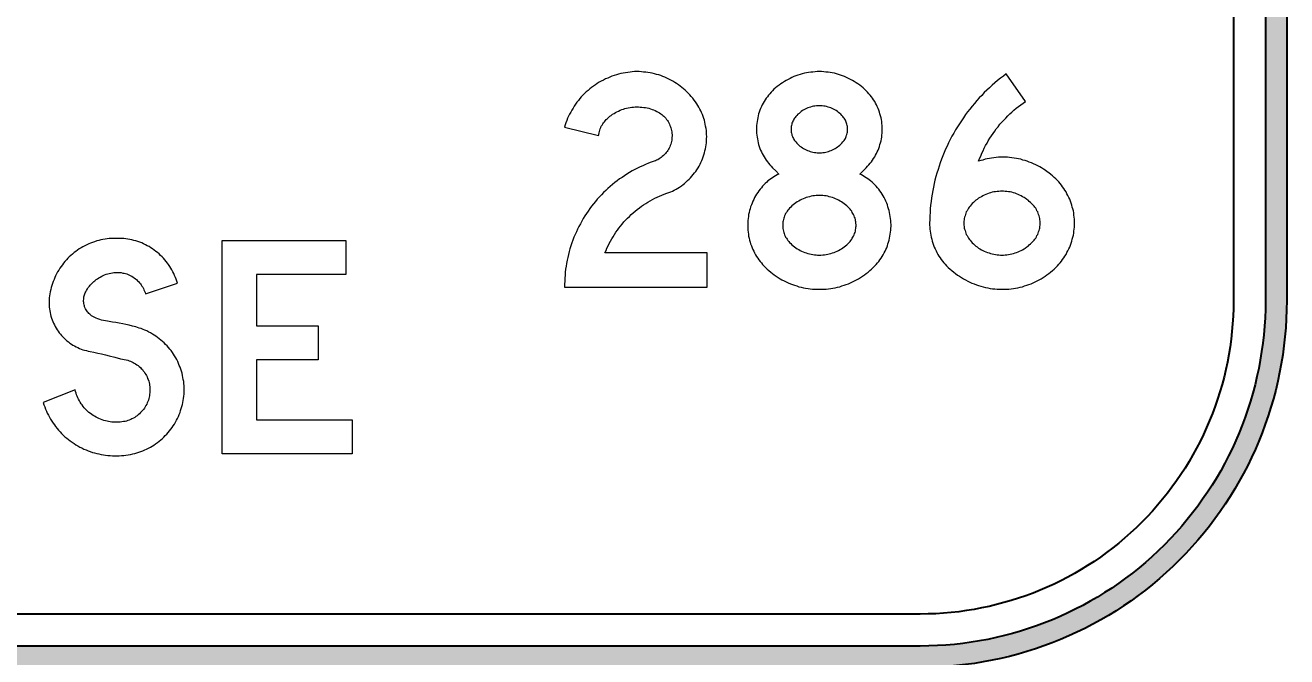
# Model space of a CAD drawing. Extents: x 0 to 420, y 0 to 297.
# Drawn here: x 218.56 to 265.89, y 165.63 to 189.3 of the extents above; entities that cross this region are included whole.
import ezdxf

# ---------------------------------------------------------------- set-up
doc = ezdxf.new("R2010")
doc.units = 0
doc.header["$LTSCALE"] = 0.3
doc.layers.get('0').update_dxf_attribs({"linetype": 'CONTINUOUS'})
doc.layers.get('DEFPOINTS').update_dxf_attribs({"linetype": 'CONTINUOUS'})
doc.layers.add('BLUE', color=162, linetype='CONTINUOUS')
doc.layers.add('T25', color=1, linetype='CONTINUOUS')
doc.styles.add('ISO', font='iso.shx')
doc.dimstyles.new('SIGNSDIM', dxfattribs={"dimtxt": 2.5, "dimasz": 0.2, "dimexe": 1.5, "dimexo": 2, "dimgap": 1, "dimtad": 1, "dimtoh": 1, "dimdec": 4, "dimlfac": 20, "dimrnd": 1, "dimdsep": 46, "dimtxsty": 'ISO', "dimblk": 'SGNDIM', "dimcen": 2.5, "dimse2": 1, "dimadec": 0, "dimazin": 0, "dimtfac": 1, "dimtdec": 4, "dimtix": 1, "dimtmove": 0, "dimatfit": 3, "dimldrblk": 'SGNDIM', "dimfxl": 1, "dimtolj": 1, "dimtzin": 0, "dimarcsym": 0})

# ---------------------------------------------------------------- blocks, each defined once
blk = doc.blocks.new('SGNDIM')
for p, q in [((0, 4.5), (0, -4.5)), ((0, 0), (-1, 0))]:
    blk.add_line(p, q)
blk = doc.blocks.new('*D15')
at = {"layer": 'DEFPOINTS', "color": 0, "transparency": 16777216}
for p in [(256.96, 179.477), (266.016, 165.227), (290.885, 165.227)]:
    blk.add_point(p, dxfattribs=at)
at = {"layer": 'T25', "color": 0, "lineweight": -2, "transparency": 16777216}
for p, q in [((290.885, 179.277), (290.885, 165.427)), ((268.016, 165.227), (292.385, 165.227))]:
    blk.add_line(p, q, dxfattribs=at)
at = {"layer": 'T25', "color": 0, "lineweight": -2, "transparency": 16777216, "xscale": 0.2, "yscale": 0.2, "zscale": 0.2}
for p, rotation in [((290.885, 179.477), 90), ((290.885, 165.227), 270)]:
    blk.add_blockref('SGNDIM', p, dxfattribs=dict(at, rotation=rotation))
at = {"layer": 'T25', "color": 0, "transparency": 16777216, "insert": (288.635, 172.352), "char_height": 2.5, "attachment_point": 5, "rotation": 90, "style": 'ISO'}
blk.add_mtext('\\A1;285', dxfattribs=at)
blk = doc.blocks.new('*D50')
at = {"layer": 'DEFPOINTS', "color": 0, "transparency": 16777216}
for p in [(215.023, 179.084), (241.935, 179.084), (241.935, 135.977)]:
    blk.add_point(p, dxfattribs=at)
at = {"layer": 'T25', "color": 0, "lineweight": -2, "transparency": 16777216}
blk.add_line((215.223, 135.977), (241.735, 135.977), dxfattribs=at)
at = {"layer": 'T25', "color": 0, "lineweight": -2, "transparency": 16777216, "xscale": 0.2, "yscale": 0.2, "zscale": 0.2, "rotation": 180}
blk.add_blockref('SGNDIM', (215.023, 135.977), dxfattribs=at)
at = {"layer": 'T25', "color": 0, "lineweight": -2, "transparency": 16777216, "xscale": 0.2, "yscale": 0.2, "zscale": 0.2}
blk.add_blockref('SGNDIM', (241.935, 135.977), dxfattribs=at)
at = {"layer": 'T25', "color": 0, "transparency": 16777216, "insert": (228.479, 138.227), "char_height": 2.5, "attachment_point": 5, "style": 'ISO'}
blk.add_mtext('\\A1;538', dxfattribs=at)
blk = doc.blocks.new('*D57')
at = {"layer": 'DEFPOINTS', "color": 0, "transparency": 16777216}
for p in [(219.297, 179.525), (241.472, 179.525), (241.472, 143.977)]:
    blk.add_point(p, dxfattribs=at)
at = {"layer": 'T25', "color": 0, "lineweight": -2, "transparency": 16777216}
blk.add_line((219.497, 143.977), (241.272, 143.977), dxfattribs=at)
at = {"layer": 'T25', "color": 0, "lineweight": -2, "transparency": 16777216, "xscale": 0.2, "yscale": 0.2, "zscale": 0.2, "rotation": 180}
blk.add_blockref('SGNDIM', (219.297, 143.977), dxfattribs=at)
at = {"layer": 'T25', "color": 0, "lineweight": -2, "transparency": 16777216, "xscale": 0.2, "yscale": 0.2, "zscale": 0.2}
blk.add_blockref('SGNDIM', (241.472, 143.977), dxfattribs=at)
at = {"layer": 'T25', "color": 0, "transparency": 16777216, "insert": (230.384, 146.227), "char_height": 2.5, "attachment_point": 5, "style": 'ISO'}
blk.add_mtext('\\A1;444', dxfattribs=at)

msp = doc.modelspace()

# ---------------------------------------------------------------- hatches: boundary and pattern name
at = {"layer": 'BLUE'}
h = msp.add_hatch(color=256, dxfattribs=at)
edge = h.paths.add_edge_path(flags=16)
edge.add_line((86.6851632, 178.9773906), (86.6851632, 236.4773906))
edge.add_arc((99.6351632, 236.4773906), 12.95, 90, 180, ccw=False)
edge.add_line((99.6351632, 249.4273906), (252.1351632, 249.4273906))
edge.add_arc((252.1351632, 236.4773906), 12.95, 0, 90, ccw=False)
edge.add_line((265.0851632, 236.4773906), (265.0851632, 178.9773906))
edge.add_arc((252.1351632, 178.9773906), 12.95, 270, 360, ccw=False)
edge.add_line((252.1351632, 166.0273906), (99.6351632, 166.0273906))
edge.add_arc((99.6351632, 178.9773906), 12.95, 180, 270, ccw=False)
edge = h.paths.add_edge_path()
edge.add_line((85.8851632, 178.9773906), (85.8851632, 236.4773906))
edge.add_arc((99.6351632, 236.4773906), 13.75, 90, 180, ccw=False)
edge.add_line((99.6351632, 250.2273906), (252.1351632, 250.2273906))
edge.add_arc((252.1351632, 236.4773906), 13.75, 0, 90, ccw=False)
edge.add_line((265.8851632, 236.4773906), (265.8851632, 178.9773906))
edge.add_arc((252.1351632, 178.9773906), 13.75, -90, 0, ccw=False)
edge.add_line((252.1351632, 165.2273906), (99.6351632, 165.2273906))
edge.add_arc((99.6351632, 178.9773906), 13.75, 180, 270, ccw=False)

# ---------------------------------------------------------------- linework, layer by layer
for points in [[(85.8851632, 178.9773906), (85.8851632, 236.4773906, -0.4142135624), (99.6351632, 250.2273906), (252.1351632, 250.2273906, -0.4142135624), (265.8851632, 236.4773906), (265.8851632, 178.9773906, -0.4142135624), (252.1351632, 165.2273906), (99.6351632, 165.2273906, -0.4142135624)], [(86.6851632, 178.9773906), (86.6851632, 236.4773906, -0.4142135624), (99.6351632, 249.4273906), (252.1351632, 249.4273906, -0.4142135624), (265.0851632, 236.4773906), (265.0851632, 178.9773906, -0.4142135624), (252.1351632, 166.0273906), (99.6351632, 166.0273906, -0.4142135624)], [(87.8851632, 178.9773906), (87.8851632, 236.4773906, -0.4142135624), (99.6351632, 248.2273906), (252.1351632, 248.2273906, -0.4142135624), (263.8851632, 236.4773906), (263.8851632, 178.9773906, -0.4142135624), (252.1351632, 167.2273906), (99.6351632, 167.2273906, -0.4142135624)]]:
    msp.add_lwpolyline(points, format="xyb", close=True, dxfattribs=at)
at = {"layer": 'BLUE', "lineweight": 0}
for points in [[(238.7906972, 185.4789631), (240.068318, 185.1646821), (240.0751502, 185.2125074), (240.0888146, 185.267165), (240.1024789, 185.3149904), (240.1161433, 185.3628158), (240.1298077, 185.4174733), (240.1503043, 185.4652987), (240.1708009, 185.5131241), (240.1981297, 185.5541173), (240.2254585, 185.6019427), (240.2527873, 185.6429358), (240.2869483, 185.683929), (240.3211092, 185.7249222), (240.3552702, 185.7659154), (240.3894312, 185.8000764), (240.4372566, 185.8479017), (240.4919142, 185.8888949), (240.5397395, 185.9230559), (240.5943971, 185.9640491), (240.6490547, 185.9982101), (240.7037123, 186.032371), (240.7583698, 186.0596998), (240.8198596, 186.0870286), (240.8745172, 186.1143574), (240.9360069, 186.1416862), (240.9974967, 186.1621828), (241.0589865, 186.1826794), (241.1204762, 186.1963438), (241.181966, 186.2100082), (241.250288, 186.2236725), (241.3117778, 186.2305047), (241.3732675, 186.2373369), (241.4415895, 186.2441691), (241.5030793, 186.2441691), (241.5714012, 186.2441691), (241.632891, 186.2373369), (241.6943808, 186.2373369), (241.7627027, 186.2236725), (241.8241925, 186.2168403), (241.8856823, 186.203176), (241.9540042, 186.1895116), (242.015494, 186.169015), (242.0769838, 186.1485184), (242.1316413, 186.1280218), (242.1931311, 186.100693), (242.2546209, 186.0733642), (242.3092785, 186.0392032), (242.3502716, 186.0187066), (242.398097, 185.9845457), (242.4390902, 185.9572169), (242.4800834, 185.9230559), (242.5142444, 185.8888949), (242.5552375, 185.8547339), (242.5893985, 185.8137407), (242.6167273, 185.7727476), (242.6508883, 185.7317544), (242.6782171, 185.6907612), (242.7055459, 185.6429358), (242.7260425, 185.5951105), (242.746539, 185.5472851), (242.7670356, 185.4994597), (242.7807, 185.4516343), (242.7943644, 185.403809), (242.8080288, 185.3559836), (242.814861, 185.301326), (242.8216932, 185.2535006), (242.8285254, 185.1988431), (242.8285254, 185.1510177), (242.8216932, 185.0963601), (242.8216932, 185.0417025), (242.814861, 184.9938772), (242.8011966, 184.9460518), (242.7943644, 184.8913942), (242.7738678, 184.8435688), (242.7602034, 184.7957435), (242.7397068, 184.7479181), (242.7192103, 184.7000927), (242.6918815, 184.6522673), (242.6645527, 184.6112741), (242.6372239, 184.570281), (242.6030629, 184.5292878), (242.5757341, 184.4882946), (242.5347409, 184.4473014), (242.50058, 184.4131404), (242.4595868, 184.3789795), (242.4185936, 184.3448185), (242.3776004, 184.3174897), (242.3366072, 184.2901609), (242.2887819, 184.2628321), (242.2477887, 184.2423355), (242.1999633, 184.2218389), (242.1521379, 184.2013423), (242.0428228, 184.1671814), (241.9403398, 184.1261882), (241.8310247, 184.085195), (241.7285417, 184.0373696), (241.6260588, 183.9895442), (241.530408, 183.9417189), (241.4279251, 183.8938935), (241.3254421, 183.8392359), (241.2297914, 183.7777462), (241.1341406, 183.7230886), (241.0384899, 183.6615988), (240.9496713, 183.600109), (240.8540206, 183.5386193), (240.765202, 183.4702973), (240.6763835, 183.4019753), (240.5875649, 183.3268212), (240.4987464, 183.2584992), (240.41676, 183.183345), (240.3347736, 183.1081909), (240.2527873, 183.0262045), (240.1776331, 182.9442182), (240.0956468, 182.8622318), (240.0204926, 182.7802454), (239.9521706, 182.6982591), (239.8770165, 182.6094405), (239.8086945, 182.520622), (239.7403725, 182.4318034), (239.6788828, 182.3361527), (239.6105608, 182.2473341), (239.5559032, 182.1516834), (239.4944134, 182.0560326), (239.4397559, 181.9603818), (239.3850983, 181.8578989), (239.3304407, 181.7622481), (239.2826154, 181.6597652), (239.23479, 181.5572822), (239.1869646, 181.4547993), (239.1459714, 181.3523163), (239.1049782, 181.2430012), (239.0639851, 181.1405183), (239.0298241, 181.0312031), (238.9956631, 180.921888), (238.9683343, 180.819405), (238.9410055, 180.7100899), (238.9136767, 180.6007747), (238.8863479, 180.4914596), (238.8658514, 180.3753122), (238.852187, 180.2659971), (238.8316904, 180.1566819), (238.818026, 180.0473668), (238.8111938, 179.9312194), (238.8043616, 179.8219043), (238.7975294, 179.705757), (238.7906972, 179.5964418), (238.7906972, 179.4802945), (244.1471394, 179.4802945), (244.1471394, 180.7647474), (240.3074448, 180.7647474), (240.348438, 180.853566), (240.382599, 180.9423845), (240.4235922, 181.0312031), (240.4714176, 181.1200217), (240.5124107, 181.2088402), (240.5602361, 181.2908266), (240.6148937, 181.3728129), (240.6627191, 181.4616315), (240.7173766, 181.5436179), (240.7788664, 181.618772), (240.833524, 181.7007584), (240.8950138, 181.7759125), (240.9565035, 181.8510667), (241.0179933, 181.9262209), (241.0863153, 182.001375), (241.1546372, 182.069697), (241.2229592, 182.138019), (241.2912812, 182.2063409), (241.3664353, 182.2678307), (241.4415895, 182.3361527), (241.5167437, 182.3976424), (241.59873, 182.4523), (241.6738842, 182.5137898), (241.7558705, 182.5684473), (241.8378569, 182.6231049), (241.9198433, 182.6709303), (242.0086618, 182.7187557), (242.0906482, 182.7665811), (242.1794667, 182.8144064), (242.2682853, 182.8553996), (242.3571038, 182.8963928), (242.4459224, 182.9305538), (242.5347409, 182.9715469), (242.6303917, 183.0057079), (242.6987137, 183.0262045), (242.7738678, 183.0603655), (242.8421898, 183.0876943), (242.9105118, 183.1218553), (242.9788337, 183.1628485), (243.0471557, 183.1970094), (243.1086455, 183.2380026), (243.1769674, 183.285828), (243.2384572, 183.3268212), (243.2931148, 183.3746466), (243.3546045, 183.4293041), (243.4092621, 183.4771295), (243.4707519, 183.5317871), (243.5185773, 183.5864446), (243.5732348, 183.6479344), (243.6210602, 183.702592), (243.6688856, 183.7640818), (243.716711, 183.8255715), (243.7577041, 183.8870613), (243.7986973, 183.9553833), (243.8396905, 184.0237052), (243.8738515, 184.0920272), (243.9080125, 184.1603492), (243.9421735, 184.2286711), (243.9695022, 184.2969931), (243.996831, 184.3721473), (244.0173276, 184.4473014), (244.0446564, 184.5224556), (244.0583208, 184.5907776), (244.0788174, 184.6659317), (244.0924818, 184.7479181), (244.1061462, 184.8230722), (244.1129784, 184.8982264), (244.1198106, 184.9733806), (244.1198106, 185.0485347), (244.1266428, 185.1305211), (244.1198106, 185.2056752), (244.1198106, 185.2808294), (244.1129784, 185.3559836), (244.099314, 185.4311377), (244.0856496, 185.5131241), (244.0719852, 185.5882783), (244.0583208, 185.6634324), (244.0378242, 185.7385866), (244.0173276, 185.8069086), (243.9899988, 185.8820627), (243.96267, 185.9572169), (243.9353413, 186.0255388), (243.9011803, 186.0938608), (243.8670193, 186.1621828), (243.8260261, 186.2305047), (243.7918651, 186.2988267), (243.7508719, 186.3603165), (243.7030466, 186.4286384), (243.6552212, 186.4969604), (243.6005636, 186.5652824), (243.545906, 186.6267721), (243.4912485, 186.6882619), (243.4365909, 186.7497517), (243.3819333, 186.8044093), (243.3204436, 186.865899), (243.2589538, 186.9205566), (243.1906318, 186.968382), (243.1291421, 187.0230396), (243.0608201, 187.0708649), (242.9924981, 187.1186903), (242.9241762, 187.1596835), (242.849022, 187.2006767), (242.7807, 187.2416698), (242.7055459, 187.282663), (242.6303917, 187.316824), (242.5552375, 187.350985), (242.4800834, 187.385146), (242.4049292, 187.4124748), (242.3229429, 187.4398035), (242.2477887, 187.4603001), (242.1658023, 187.4807967), (242.083816, 187.5012933), (242.0018296, 187.5149577), (241.9198433, 187.5286221), (241.8378569, 187.5422865), (241.7558705, 187.5491187), (241.6738842, 187.5559509), (241.5918978, 187.5627831), (241.5099115, 187.5627831), (241.4210929, 187.5627831), (241.3322743, 187.5559509), (241.250288, 187.5491187), (241.1614694, 187.5354543), (241.0726509, 187.5217899), (240.9906645, 187.5081255), (240.901846, 187.4876289), (240.8198596, 187.4671323), (240.7378732, 187.4466357), (240.6490547, 187.419307), (240.5670683, 187.3919782), (240.485082, 187.3578172), (240.4099278, 187.3236562), (240.3279414, 187.2894952), (240.2527873, 187.248502), (240.1708009, 187.2075089), (240.0956468, 187.1665157), (240.0204926, 187.1186903), (239.9521706, 187.0708649), (239.8770165, 187.0230396), (239.8086945, 186.968382), (239.7403725, 186.9205566), (239.6720506, 186.8590668), (239.6037286, 186.8044093), (239.5422388, 186.7429195), (239.4807491, 186.6814297), (239.4192593, 186.61994), (239.3646017, 186.551618), (239.3099441, 186.483296), (239.2552866, 186.4149741), (239.2074612, 186.3466521), (239.1528036, 186.2714979), (239.1118104, 186.1963438), (239.0639851, 186.1211896), (239.0229919, 186.0460354), (238.9819987, 185.9708813), (238.9410055, 185.8888949), (238.9068445, 185.8137407), (238.8726836, 185.7317544), (238.8453548, 185.649768), (238.818026, 185.5677817)], [(246.8321926, 183.7230886), (246.7707029, 183.6889276), (246.7092131, 183.6547666), (246.6477233, 183.6206056), (246.5930657, 183.5864446), (246.531576, 183.5454515), (246.4769184, 183.5044583), (246.4222608, 183.4634651), (246.3744355, 183.4156397), (246.3197779, 183.3678144), (246.2719525, 183.319989), (246.2241271, 183.2653314), (246.1763018, 183.2106738), (246.1284764, 183.1560163), (246.080651, 183.0945265), (246.0396578, 183.0330367), (245.9986646, 182.9715469), (245.9576715, 182.903225), (245.9235105, 182.8417352), (245.8893495, 182.7734132), (245.8551885, 182.7050913), (245.8278597, 182.6367693), (245.8005309, 182.5684473), (245.7732022, 182.5001254), (245.7527056, 182.4249712), (245.732209, 182.3566493), (245.7185446, 182.2814951), (245.698048, 182.2131731), (245.6912158, 182.138019), (245.6775514, 182.0628648), (245.6707192, 181.9877106), (245.663887, 181.9125565), (245.663887, 181.8374023), (245.663887, 181.7622481), (245.663887, 181.6939262), (245.6707192, 181.618772), (245.6775514, 181.5436179), (245.6912158, 181.4684637), (245.698048, 181.3933095), (245.7185446, 181.3181554), (245.732209, 181.2498334), (245.7527056, 181.1746792), (245.7732022, 181.1063573), (245.8005309, 181.0380353), (245.8278597, 180.9628811), (245.8551885, 180.8945592), (245.8893495, 180.8330694), (245.9235105, 180.7647474), (245.9576715, 180.6964255), (245.9986646, 180.6349357), (246.0396578, 180.5734459), (246.080651, 180.5119562), (246.1284764, 180.4504664), (246.1763018, 180.3958088), (246.2241271, 180.334319), (246.2719525, 180.2796615), (246.3334423, 180.2181717), (246.394932, 180.1635141), (246.4564218, 180.1020244), (246.5247438, 180.0473668), (246.5930657, 179.9995414), (246.6613877, 179.9448838), (246.7297097, 179.8970585), (246.8048638, 179.8492331), (246.880018, 179.8014077), (246.94834, 179.7604145), (247.0303263, 179.7194214), (247.1054805, 179.6852604), (247.1806347, 179.6442672), (247.262621, 179.6101062), (247.3446074, 179.5827774), (247.4197615, 179.5554486), (247.5017479, 179.5281198), (247.5837343, 179.5007911), (247.6725528, 179.4802945), (247.7545392, 179.4597979), (247.8365255, 179.4461335), (247.9253441, 179.4324691), (248.0073305, 179.4188047), (248.096149, 179.4119725), (248.1781354, 179.4051403), (248.2669539, 179.4051403), (248.3489403, 179.4051403), (248.4377588, 179.4051403), (248.5197452, 179.4051403), (248.6085638, 179.4119725), (248.6905501, 179.4188047), (248.7793687, 179.4324691), (248.861355, 179.4461335), (248.9501736, 179.4597979), (249.0321599, 179.4802945), (249.1141463, 179.5007911), (249.1961327, 179.5281198), (249.278119, 179.5554486), (249.3601054, 179.5827774), (249.4420917, 179.6101062), (249.5172459, 179.6442672), (249.5992323, 179.6852604), (249.6743864, 179.7194214), (249.7495406, 179.7604145), (249.8246948, 179.8014077), (249.8998489, 179.8492331), (249.9681709, 179.8970585), (250.043325, 179.9448838), (250.111647, 179.9995414), (250.179969, 180.0473668), (250.2414587, 180.1020244), (250.3097807, 180.1635141), (250.3712705, 180.2181717), (250.4259281, 180.2796615), (250.4805856, 180.334319), (250.528411, 180.3958088), (250.5762364, 180.4504664), (250.6172296, 180.5119562), (250.6650549, 180.5734459), (250.7060481, 180.6349357), (250.7402091, 180.6964255), (250.7812023, 180.7647474), (250.8153633, 180.8330694), (250.8426921, 180.8945592), (250.876853, 180.9628811), (250.9041818, 181.0380353), (250.9246784, 181.1063573), (250.945175, 181.1746792), (250.9656716, 181.2498334), (250.9861682, 181.3181554), (250.9998326, 181.3933095), (251.013497, 181.4684637), (251.0203292, 181.5436179), (251.0339936, 181.618772), (251.0339936, 181.6939262), (251.0408258, 181.7622481), (251.0408258, 181.8374023), (251.0339936, 181.9125565), (251.0339936, 181.9877106), (251.0203292, 182.0628648), (251.013497, 182.138019), (250.9998326, 182.2131731), (250.9861682, 182.2814951), (250.9656716, 182.3566493), (250.945175, 182.4249712), (250.9246784, 182.5001254), (250.9041818, 182.5684473), (250.876853, 182.6367693), (250.8426921, 182.7050913), (250.8153633, 182.7734132), (250.7812023, 182.8417352), (250.7402091, 182.903225), (250.7060481, 182.9715469), (250.6650549, 183.0330367), (250.6172296, 183.0945265), (250.5762364, 183.1560163), (250.528411, 183.2106738), (250.4805856, 183.2653314), (250.4259281, 183.319989), (250.3781027, 183.3678144), (250.3302773, 183.4156397), (250.2756197, 183.4634651), (250.2209622, 183.5044583), (250.1663046, 183.5454515), (250.111647, 183.5864446), (250.0501572, 183.6206056), (249.9954997, 183.6547666), (249.9340099, 183.6889276), (249.8725201, 183.7230886), (249.9886675, 183.8460681), (250.111647, 183.9622155), (250.1594724, 184.016873), (250.2072978, 184.0715306), (250.2551231, 184.1261882), (250.3029485, 184.1808458), (250.3439417, 184.2423355), (250.3849349, 184.3038253), (250.4259281, 184.3653151), (250.460089, 184.4268048), (250.49425, 184.4882946), (250.5215788, 184.5566166), (250.5557398, 184.6249385), (250.5830686, 184.6864283), (250.6035652, 184.7615825), (250.6240618, 184.8299044), (250.6445584, 184.8982264), (250.6650549, 184.9665484), (250.6787193, 185.0417025), (250.6923837, 185.1100245), (250.6992159, 185.1851787), (250.7060481, 185.2535006), (250.7060481, 185.3286548), (250.7128803, 185.403809), (250.7060481, 185.4721309), (250.7060481, 185.5472851), (250.6992159, 185.6224392), (250.6923837, 185.6907612), (250.6787193, 185.7659154), (250.6650549, 185.8342373), (250.6445584, 185.9093915), (250.6240618, 185.9777135), (250.6035652, 186.0460354), (250.5830686, 186.1143574), (250.5557398, 186.1826794), (250.5215788, 186.2510013), (250.49425, 186.3124911), (250.460089, 186.3808131), (250.4259281, 186.4423028), (250.3849349, 186.5037926), (250.3439417, 186.5652824), (250.3029485, 186.61994), (250.2551231, 186.6814297), (250.2072978, 186.7360873), (250.1594724, 186.7907449), (250.111647, 186.8454024), (250.0501572, 186.90006), (249.9886675, 186.9547176), (249.9271777, 187.002543), (249.8656879, 187.0572005), (249.797366, 187.1050259), (249.729044, 187.1460191), (249.660722, 187.1938445), (249.5924001, 187.2348376), (249.5240781, 187.2689986), (249.4489239, 187.3099918), (249.3737698, 187.3441528), (249.2986156, 187.3783138), (249.2234615, 187.4056426), (249.1483073, 187.4329713), (249.0731531, 187.4534679), (248.9911668, 187.4807967), (248.9160126, 187.5012933), (248.8340262, 187.5149577), (248.7520399, 187.5286221), (248.6768857, 187.5422865), (248.5948994, 187.5491187), (248.512913, 187.5559509), (248.4309266, 187.5627831), (248.3489403, 187.5627831), (248.2669539, 187.5627831), (248.1917998, 187.5559509), (248.1098134, 187.5491187), (248.027827, 187.5422865), (247.9458407, 187.5286221), (247.8638543, 187.5149577), (247.7887002, 187.5012933), (247.7067138, 187.4807967), (247.6315596, 187.4534679), (247.5495733, 187.4329713), (247.4744191, 187.4056426), (247.399265, 187.3783138), (247.3241108, 187.3441528), (247.2557888, 187.3099918), (247.1806347, 187.2689986), (247.1054805, 187.2348376), (247.0371585, 187.1938445), (246.9688366, 187.1460191), (246.9005146, 187.1050259), (246.8390248, 187.0572005), (246.7707029, 187.002543), (246.7092131, 186.9547176), (246.6477233, 186.90006), (246.5930657, 186.8454024), (246.5384082, 186.7907449), (246.4905828, 186.7360873), (246.4427574, 186.6814297), (246.4017642, 186.61994), (246.3607711, 186.5652824), (246.3197779, 186.5037926), (246.2787847, 186.4423028), (246.2446237, 186.3808131), (246.2104627, 186.3124911), (246.1763018, 186.2510013), (246.148973, 186.1826794), (246.1216442, 186.1143574), (246.0943154, 186.0460354), (246.0738188, 185.9777135), (246.0533222, 185.9093915), (246.0396578, 185.8342373), (246.0259934, 185.7659154), (246.012329, 185.6907612), (246.0054968, 185.6224392), (245.9986646, 185.5472851), (245.9918324, 185.4721309), (245.9918324, 185.403809), (245.9918324, 185.3286548), (245.9986646, 185.2535006), (246.0054968, 185.1851787), (246.012329, 185.1100245), (246.0259934, 185.0417025), (246.0396578, 184.9665484), (246.0533222, 184.8982264), (246.0738188, 184.8299044), (246.0943154, 184.7615825), (246.1216442, 184.6864283), (246.148973, 184.6249385), (246.1763018, 184.5566166), (246.2104627, 184.4882946), (246.2446237, 184.4268048), (246.2787847, 184.3653151), (246.3197779, 184.3038253), (246.3607711, 184.2423355), (246.4017642, 184.1808458), (246.4427574, 184.1261882), (246.4905828, 184.0715306), (246.5384082, 184.016873), (246.5930657, 183.9622155), (246.7160453, 183.8460681)], [(256.0829869, 186.4423028), (255.358774, 187.4807967), (255.2562911, 187.3988104), (255.1469759, 187.316824), (255.0376608, 187.2348376), (254.9351778, 187.1460191), (254.8326949, 187.0572005), (254.7302119, 186.9615498), (254.6345612, 186.8727312), (254.5389104, 186.7770805), (254.4432597, 186.6745975), (254.3476089, 186.5789468), (254.2587904, 186.4764638), (254.1699718, 186.3739809), (254.0811533, 186.2714979), (253.9991669, 186.1621828), (253.9103483, 186.0596998), (253.8351942, 185.9503847), (253.7532078, 185.8342373), (253.6780537, 185.7249222), (253.6028995, 185.6087748), (253.5277453, 185.4926275), (253.4594234, 185.3764802), (253.3911014, 185.2603328), (253.3227794, 185.1441855), (253.2612897, 185.0212059), (253.1997999, 184.8982264), (253.1451423, 184.7752469), (253.0836525, 184.6522673), (253.0358272, 184.5292878), (252.9811696, 184.4063082), (252.9333442, 184.2764965), (252.8855188, 184.1466848), (252.8445257, 184.016873), (252.8035325, 183.8938935), (252.7625393, 183.7572496), (252.7215461, 183.6274378), (252.6873851, 183.4976261), (252.6600564, 183.3678144), (252.6327276, 183.2311704), (252.6053988, 183.1013587), (252.57807, 182.9647148), (252.5575734, 182.8280708), (252.543909, 182.6982591), (252.5234124, 182.5616152), (252.509748, 182.4249712), (252.5029158, 182.2883273), (252.4892514, 182.1516834), (252.4892514, 182.0150394), (252.4824192, 181.8852277), (252.4824192, 181.8032413), (252.4892514, 181.7280872), (252.4960836, 181.652933), (252.5029158, 181.5777788), (252.5165802, 181.5026247), (252.5302446, 181.4274705), (252.543909, 181.3523163), (252.5644056, 181.2771622), (252.5849022, 181.202008), (252.6053988, 181.1268539), (252.6327276, 181.0585319), (252.6600564, 180.9833777), (252.6942173, 180.9150558), (252.7283783, 180.8467338), (252.7625393, 180.7784118), (252.7967003, 180.7100899), (252.8376935, 180.6417679), (252.8786866, 180.5802781), (252.926512, 180.5187884), (252.9743374, 180.4572986), (253.0221628, 180.3958088), (253.0699882, 180.3411512), (253.1246457, 180.2796615), (253.1861355, 180.2181717), (253.2544575, 180.1566819), (253.3227794, 180.1020244), (253.3911014, 180.0473668), (253.4594234, 179.9927092), (253.5345775, 179.9380516), (253.6028995, 179.8902263), (253.6780537, 179.8424009), (253.76004, 179.7945755), (253.8351942, 179.7535823), (253.9171805, 179.7125892), (253.9923347, 179.671596), (254.0743211, 179.637435), (254.1563074, 179.603274), (254.245126, 179.5759452), (254.3271123, 179.5417842), (254.4090987, 179.5212877), (254.4979173, 179.4939589), (254.5867358, 179.4734623), (254.6687222, 179.4597979), (254.7575407, 179.4393013), (254.8463593, 179.4256369), (254.9351778, 179.4188047), (255.0239964, 179.4119725), (255.1128149, 179.4051403), (255.2016335, 179.4051403), (255.2904521, 179.4051403), (255.3724384, 179.4051403), (255.461257, 179.4119725), (255.5432433, 179.4188047), (255.6320619, 179.4324691), (255.7140483, 179.4461335), (255.7960346, 179.4597979), (255.8848532, 179.4802945), (255.9668395, 179.5007911), (256.0488259, 179.5281198), (256.1308122, 179.5554486), (256.2127986, 179.5827774), (256.294785, 179.6101062), (256.3699391, 179.6442672), (256.4519255, 179.6852604), (256.5270797, 179.7194214), (256.6022338, 179.7604145), (256.677388, 179.8014077), (256.7525421, 179.8492331), (256.8208641, 179.8970585), (256.8891861, 179.9448838), (256.957508, 179.9995414), (257.02583, 180.0473668), (257.094152, 180.1020244), (257.1556417, 180.1635141), (257.2171315, 180.2181717), (257.2786213, 180.2796615), (257.3332789, 180.3411512), (257.3811042, 180.3958088), (257.4289296, 180.4572986), (257.476755, 180.5187884), (257.5245804, 180.5802781), (257.5655735, 180.6417679), (257.6065667, 180.7100899), (257.6407277, 180.7784118), (257.6748887, 180.8467338), (257.7090497, 180.9150558), (257.7432107, 180.9833777), (257.7705394, 181.0585319), (257.7978682, 181.1268539), (257.8183648, 181.202008), (257.8388614, 181.2771622), (257.859358, 181.3523163), (257.8798546, 181.4274705), (257.893519, 181.5026247), (257.9003512, 181.5777788), (257.9140156, 181.652933), (257.9208478, 181.7280872), (257.9208478, 181.8032413), (257.9208478, 181.8852277), (257.9208478, 181.9603818), (257.9208478, 182.035536), (257.9140156, 182.1106902), (257.9003512, 182.1858443), (257.893519, 182.2678307), (257.8798546, 182.3429849), (257.859358, 182.418139), (257.8388614, 182.486461), (257.8183648, 182.5616152), (257.7978682, 182.6367693), (257.7705394, 182.7119235), (257.7432107, 182.7802454), (257.7090497, 182.8485674), (257.6748887, 182.9168894), (257.6407277, 182.9852113), (257.6065667, 183.0535333), (257.5655735, 183.1218553), (257.5245804, 183.183345), (257.476755, 183.2448348), (257.4289296, 183.3063246), (257.3811042, 183.3678144), (257.3332789, 183.4293041), (257.2786213, 183.4839617), (257.2239637, 183.5454515), (257.1624739, 183.600109), (257.094152, 183.6547666), (257.0326622, 183.7094242), (256.9643402, 183.7640818), (256.8960183, 183.8119071), (256.8276963, 183.8665647), (256.7593743, 183.9075579), (256.6842202, 183.9553833), (256.6158982, 183.9963764), (256.540744, 184.0373696), (256.4655899, 184.0715306), (256.3836035, 184.1125238), (256.3084494, 184.1398526), (256.226463, 184.1740136), (256.1513088, 184.2013423), (256.0693225, 184.2286711), (255.9873361, 184.2491677), (255.9053498, 184.2764965), (255.8233634, 184.2901609), (255.741377, 184.3106575), (255.6593907, 184.3243219), (255.5705721, 184.3311541), (255.4885858, 184.3448185), (255.4065994, 184.3516507), (255.3177808, 184.3516507), (255.2357945, 184.3516507), (255.1538081, 184.3516507), (255.0649896, 184.3516507), (254.9830032, 184.3448185), (254.9010169, 184.3311541), (254.8121983, 184.3243219), (254.7302119, 184.3106575), (254.6482256, 184.2901609), (254.5662392, 184.2764965), (254.4842529, 184.2491677), (254.4022665, 184.2286711), (254.3202801, 184.2013423), (254.3612733, 184.3038253), (254.4022665, 184.399476), (254.4432597, 184.501959), (254.4910851, 184.5976097), (254.5389104, 184.6932605), (254.5867358, 184.7889113), (254.6413934, 184.884562), (254.6892188, 184.9733806), (254.7507085, 185.0690313), (254.8053661, 185.1578499), (254.8668559, 185.2466684), (254.9283456, 185.335487), (254.9898354, 185.4174733), (255.0581574, 185.4994597), (255.1264793, 185.5882783), (255.1948013, 185.6634324), (255.2699555, 185.7454188), (255.3451096, 185.8205729), (255.4202638, 185.9025593), (255.495418, 185.9777135), (255.5774043, 186.0460354), (255.6525585, 186.1143574), (255.7345448, 186.1895116), (255.8233634, 186.2510013), (255.9053498, 186.3193233), (255.9941683, 186.3808131)], [(248.3489403, 186.2851623), (248.2942827, 186.2783301), (248.2396251, 186.2783301), (248.1849676, 186.2714979), (248.13031, 186.2646657), (248.0756524, 186.2510013), (248.0209948, 186.2373369), (247.9731695, 186.2168403), (247.9185119, 186.203176), (247.8638543, 186.1758472), (247.8160289, 186.1553506), (247.7682036, 186.1280218), (247.7203782, 186.100693), (247.6725528, 186.066532), (247.6315596, 186.032371), (247.5905665, 185.9982101), (247.5495733, 185.9640491), (247.5085801, 185.9230559), (247.4744191, 185.8820627), (247.4470903, 185.8479017), (247.4197615, 185.8137407), (247.399265, 185.7795798), (247.3787684, 185.7454188), (247.3582718, 185.7044256), (247.3377752, 185.6702646), (247.3241108, 185.6292714), (247.3172786, 185.5882783), (247.3036142, 185.5472851), (247.296782, 185.5062919), (247.2899498, 185.4652987), (247.2899498, 185.4243055), (247.2899498, 185.3833124), (247.2899498, 185.3423192), (247.296782, 185.2944938), (247.3036142, 185.2535006), (247.3172786, 185.2125074), (247.3241108, 185.1783465), (247.3377752, 185.1373533), (247.3582718, 185.0963601), (247.3787684, 185.0621991), (247.399265, 185.0212059), (247.4197615, 184.987045), (247.4470903, 184.952884), (247.4744191, 184.9255552), (247.5085801, 184.884562), (247.5427411, 184.8435688), (247.5837343, 184.8094078), (247.6247274, 184.7752469), (247.6725528, 184.7410859), (247.713546, 184.7069249), (247.7613714, 184.6795961), (247.8091967, 184.6522673), (247.8570221, 184.6317707), (247.9048475, 184.6112741), (247.9526729, 184.5907776), (248.0073305, 184.570281), (248.0551558, 184.5566166), (248.1098134, 184.5429522), (248.164471, 184.53612), (248.2191285, 184.5292878), (248.2669539, 184.5224556), (248.3216115, 184.5224556), (248.3762691, 184.5224556), (248.4309266, 184.5224556), (248.4855842, 184.5292878), (248.5402418, 184.53612), (248.5948994, 184.5429522), (248.6427247, 184.5566166), (248.6973823, 184.570281), (248.7452077, 184.5907776), (248.7998653, 184.6112741), (248.8476906, 184.6317707), (248.895516, 184.6522673), (248.9433414, 184.6795961), (248.9843346, 184.7069249), (249.0321599, 184.7410859), (249.0731531, 184.7752469), (249.1141463, 184.8094078), (249.1551395, 184.8435688), (249.1961327, 184.884562), (249.2302936, 184.9255552), (249.2576224, 184.952884), (249.2849512, 184.987045), (249.3054478, 185.0212059), (249.3259444, 185.0621991), (249.346441, 185.0963601), (249.3601054, 185.1373533), (249.3737698, 185.1783465), (249.3874342, 185.2125074), (249.3942664, 185.2535006), (249.4010986, 185.2944938), (249.4079308, 185.3423192), (249.4079308, 185.3833124), (249.4079308, 185.4243055), (249.4079308, 185.4652987), (249.4010986, 185.5062919), (249.3942664, 185.5472851), (249.3874342, 185.5882783), (249.3737698, 185.6292714), (249.3601054, 185.6702646), (249.346441, 185.7044256), (249.3259444, 185.7454188), (249.3054478, 185.7795798), (249.2849512, 185.8137407), (249.2576224, 185.8479017), (249.2302936, 185.8820627), (249.1961327, 185.9230559), (249.1551395, 185.9640491), (249.1141463, 185.9982101), (249.0731531, 186.032371), (249.0253277, 186.066532), (248.9775024, 186.100693), (248.929677, 186.1280218), (248.8818516, 186.1553506), (248.8340262, 186.1758472), (248.7862009, 186.203176), (248.7315433, 186.2168403), (248.6768857, 186.2373369), (248.6222281, 186.2510013), (248.5744028, 186.2646657), (248.5197452, 186.2714979), (248.4582554, 186.2783301), (248.4035979, 186.2783301)], [(247.22846, 182.4454678), (247.2011312, 182.4044746), (247.1669703, 182.3703136), (247.1396415, 182.3293205), (247.1123127, 182.2883273), (247.0849839, 182.2473341), (247.0644873, 182.2063409), (247.0439907, 182.1585156), (247.0303263, 182.1106902), (247.0166619, 182.069697), (247.0029975, 182.0218716), (246.9893332, 181.9740462), (246.982501, 181.9262209), (246.9756688, 181.8783955), (246.9756688, 181.8237379), (246.9756688, 181.7759125), (246.9756688, 181.7280872), (246.982501, 181.6802618), (246.9893332, 181.6324364), (247.0029975, 181.584611), (247.0166619, 181.5367857), (247.0303263, 181.4889603), (247.0439907, 181.4479671), (247.0644873, 181.4001417), (247.0849839, 181.3591485), (247.1123127, 181.3181554), (247.1396415, 181.2771622), (247.1669703, 181.236169), (247.2011312, 181.1951758), (247.22846, 181.1610148), (247.2762854, 181.1200217), (247.3241108, 181.0721963), (247.3719362, 181.0380353), (247.4197615, 180.9970421), (247.4675869, 180.9560489), (247.5222445, 180.921888), (247.5769021, 180.8945592), (247.6315596, 180.8603982), (247.6862172, 180.8330694), (247.7408748, 180.8057406), (247.8023646, 180.785244), (247.8570221, 180.7647474), (247.9185119, 180.7442508), (247.9800017, 180.7305865), (248.0414914, 180.7169221), (248.1029812, 180.7032577), (248.164471, 180.6964255), (248.2259607, 180.6895933), (248.2874505, 180.6827611), (248.3489403, 180.6827611), (248.4104301, 180.6827611), (248.478752, 180.6895933), (248.5402418, 180.6964255), (248.6017316, 180.7032577), (248.6632213, 180.7169221), (248.7247111, 180.7305865), (248.7862009, 180.7442508), (248.8408584, 180.7647474), (248.9023482, 180.785244), (248.9570058, 180.8057406), (249.0184956, 180.8330694), (249.0731531, 180.8603982), (249.1278107, 180.8945592), (249.1824683, 180.921888), (249.2302936, 180.9560489), (249.2849512, 180.9970421), (249.3327766, 181.0380353), (249.380602, 181.0721963), (249.4284274, 181.1200217), (249.4694205, 181.1610148), (249.5035815, 181.1951758), (249.5309103, 181.236169), (249.5650713, 181.2771622), (249.5855679, 181.3181554), (249.6128967, 181.3591485), (249.6333932, 181.4001417), (249.6538898, 181.4479671), (249.6743864, 181.4889603), (249.6880508, 181.5367857), (249.7017152, 181.584611), (249.7085474, 181.6324364), (249.7153796, 181.6802618), (249.7222118, 181.7280872), (249.729044, 181.7759125), (249.729044, 181.8237379), (249.7222118, 181.8783955), (249.7153796, 181.9262209), (249.7085474, 181.9740462), (249.7017152, 182.0218716), (249.6880508, 182.069697), (249.6743864, 182.1106902), (249.6538898, 182.1585156), (249.6333932, 182.2063409), (249.6128967, 182.2473341), (249.5855679, 182.2883273), (249.5650713, 182.3293205), (249.5309103, 182.3703136), (249.5035815, 182.4044746), (249.4694205, 182.4454678), (249.4284274, 182.486461), (249.380602, 182.5274542), (249.3327766, 182.5684473), (249.2849512, 182.6094405), (249.2302936, 182.6436015), (249.1824683, 182.6777625), (249.1278107, 182.7119235), (249.0731531, 182.7460845), (249.0184956, 182.7734132), (248.9570058, 182.7939098), (248.9023482, 182.8212386), (248.8408584, 182.8417352), (248.7862009, 182.8622318), (248.7247111, 182.8758962), (248.6632213, 182.8895606), (248.6017316, 182.903225), (248.5402418, 182.9100572), (248.478752, 182.9168894), (248.4104301, 182.9237216), (248.3489403, 182.9237216), (248.2874505, 182.9237216), (248.2259607, 182.9168894), (248.164471, 182.9100572), (248.1029812, 182.903225), (248.0414914, 182.8895606), (247.9800017, 182.8758962), (247.9185119, 182.8622318), (247.8570221, 182.8417352), (247.8023646, 182.8212386), (247.7408748, 182.7939098), (247.6862172, 182.7734132), (247.6315596, 182.7460845), (247.5769021, 182.7119235), (247.5222445, 182.6777625), (247.4675869, 182.6436015), (247.4197615, 182.6094405), (247.3719362, 182.5684473), (247.3241108, 182.5274542), (247.2762854, 182.486461)], [(256.4041001, 181.2430012), (256.4314289, 181.2839944), (256.4655899, 181.3249876), (256.4929187, 181.3659807), (256.5134153, 181.4138061), (256.540744, 181.4616315), (256.5612406, 181.5026247), (256.574905, 181.5572822), (256.5954016, 181.6051076), (256.609066, 181.652933), (256.6158982, 181.7007584), (256.6227304, 181.7554159), (256.6295626, 181.8032413), (256.6295626, 181.8578989), (256.6295626, 181.9057243), (256.6295626, 181.9603818), (256.6227304, 182.0082072), (256.6158982, 182.0628648), (256.609066, 182.1106902), (256.5954016, 182.1585156), (256.574905, 182.2131731), (256.5612406, 182.2609985), (256.540744, 182.3088239), (256.5134153, 182.3498171), (256.4929187, 182.3976424), (256.4655899, 182.4386356), (256.4314289, 182.4796288), (256.4041001, 182.520622), (256.3631069, 182.5684473), (256.3152816, 182.6162727), (256.2742884, 182.6572659), (256.226463, 182.6982591), (256.1786376, 182.7392523), (256.1308122, 182.7734132), (256.0761547, 182.8144064), (256.0283293, 182.8485674), (255.9736717, 182.8758962), (255.9190142, 182.9100572), (255.8643566, 182.937386), (255.809699, 182.9578826), (255.7482092, 182.9852113), (255.6935517, 183.0057079), (255.6320619, 183.0193723), (255.5705721, 183.0398689), (255.5090824, 183.0535333), (255.4475926, 183.0603655), (255.3861028, 183.0740299), (255.324613, 183.0740299), (255.2631233, 183.0808621), (255.2016335, 183.0808621), (255.1401437, 183.0808621), (255.078654, 183.0740299), (255.0171642, 183.0740299), (254.9556744, 183.0603655), (254.8941847, 183.0535333), (254.8326949, 183.0398689), (254.7712051, 183.0193723), (254.7165475, 183.0057079), (254.6550578, 182.9852113), (254.6004002, 182.9578826), (254.5389104, 182.937386), (254.4842529, 182.9100572), (254.4295953, 182.8758962), (254.3749377, 182.8485674), (254.3271123, 182.8144064), (254.2724548, 182.7734132), (254.2246294, 182.7392523), (254.176804, 182.6982591), (254.1289786, 182.6572659), (254.0879855, 182.6162727), (254.0469923, 182.5684473), (254.0059991, 182.520622), (253.9718381, 182.4796288), (253.9445093, 182.4386356), (253.9171805, 182.3976424), (253.8898518, 182.3498171), (253.862523, 182.3088239), (253.8420264, 182.2609985), (253.828362, 182.2131731), (253.8146976, 182.1585156), (253.8010332, 182.1106902), (253.7873688, 182.0628648), (253.7805366, 182.0082072), (253.7737044, 181.9603818), (253.7737044, 181.9057243), (253.7737044, 181.8578989), (253.7737044, 181.8032413), (253.7805366, 181.7554159), (253.7873688, 181.7007584), (253.8010332, 181.652933), (253.8146976, 181.6051076), (253.828362, 181.5572822), (253.8420264, 181.5026247), (253.862523, 181.4616315), (253.8898518, 181.4138061), (253.9171805, 181.3659807), (253.9445093, 181.3249876), (253.9718381, 181.2839944), (254.0059991, 181.2430012), (254.0469923, 181.1951758), (254.0879855, 181.1473504), (254.1289786, 181.1063573), (254.176804, 181.0653641), (254.2246294, 181.0243709), (254.2724548, 180.9902099), (254.3271123, 180.9492167), (254.3749377, 180.921888), (254.4295953, 180.887727), (254.4842529, 180.8603982), (254.5389104, 180.8330694), (254.6004002, 180.8057406), (254.6550578, 180.785244), (254.7165475, 180.7647474), (254.7712051, 180.7442508), (254.8326949, 180.7305865), (254.8941847, 180.7169221), (254.9556744, 180.7032577), (255.0171642, 180.6964255), (255.078654, 180.6895933), (255.1401437, 180.6827611), (255.2016335, 180.6827611), (255.2631233, 180.6827611), (255.324613, 180.6895933), (255.3861028, 180.6964255), (255.4475926, 180.7032577), (255.5090824, 180.7169221), (255.5705721, 180.7305865), (255.6320619, 180.7442508), (255.6935517, 180.7647474), (255.7482092, 180.785244), (255.809699, 180.8057406), (255.8643566, 180.8330694), (255.9190142, 180.8603982), (255.9736717, 180.887727), (256.0283293, 180.921888), (256.0761547, 180.9492167), (256.1308122, 180.9902099), (256.1786376, 181.0243709), (256.226463, 181.0653641), (256.2742884, 181.1063573), (256.3152816, 181.1473504), (256.3631069, 181.1951758)], [(223.0698127, 179.2343354), (224.2722794, 179.6306028), (224.2449506, 179.705757), (224.224454, 179.7809111), (224.1971252, 179.8492331), (224.1629642, 179.9243873), (224.1356354, 179.9927092), (224.1014744, 180.0610312), (224.0604813, 180.1293532), (224.0263203, 180.1976751), (223.9853271, 180.2591649), (223.9375017, 180.3274869), (223.8965085, 180.3889766), (223.8486832, 180.4504664), (223.8008578, 180.5119562), (223.7462002, 180.5666137), (223.6915426, 180.6212713), (223.6368851, 180.6759289), (223.5822275, 180.7305865), (223.5207377, 180.7784118), (223.4660801, 180.8262372), (223.3977582, 180.8740626), (223.3362684, 180.921888), (223.2747786, 180.9628811), (223.2064567, 181.0038743), (223.1381347, 181.0380353), (223.0698127, 181.0721963), (223.0014908, 181.1063573), (222.9331688, 181.1405183), (222.8580146, 181.167847), (222.7896927, 181.1951758), (222.7145385, 181.2156724), (222.6393844, 181.236169), (222.5642302, 181.2566656), (222.489076, 181.27033), (222.4139219, 181.2839944), (222.3387677, 181.2976588), (222.2567813, 181.304491), (222.1816272, 181.3113232), (222.106473, 181.3113232), (222.0313189, 181.3113232), (221.9493325, 181.3113232), (221.8741783, 181.3113232), (221.792192, 181.3113232), (221.7102056, 181.304491), (221.6350515, 181.2908266), (221.5530651, 181.2839944), (221.4779109, 181.27033), (221.3959246, 181.2566656), (221.3207704, 181.236169), (221.2456162, 181.2156724), (221.1636299, 181.1883436), (221.0884757, 181.1610148), (221.0133216, 181.1336861), (220.9449996, 181.1063573), (220.8698454, 181.0721963), (220.8015235, 181.0380353), (220.7263693, 180.9970421), (220.6580473, 180.9560489), (220.5897254, 180.9150558), (220.5214034, 180.8740626), (220.4599136, 180.8262372), (220.3984239, 180.7784118), (220.3369341, 180.7237543), (220.2754443, 180.6759289), (220.2139546, 180.6212713), (220.159297, 180.5666137), (220.1046394, 180.505124), (220.0499818, 180.4436342), (220.0021565, 180.3821444), (219.9543311, 180.3206547), (219.9065057, 180.2591649), (219.8586803, 180.1908429), (219.8176871, 180.122521), (219.776694, 180.054199), (219.7357008, 179.985877), (219.7015398, 179.9107229), (219.6673788, 179.8424009), (219.64005, 179.7672467), (219.6058891, 179.6920926), (219.5785603, 179.6169384), (219.5580637, 179.5417842), (219.5375671, 179.4666301), (219.5170705, 179.3914759), (219.4965739, 179.3094896), (219.4829095, 179.2343354), (219.4760773, 179.152349), (219.4624129, 179.0840271), (219.4624129, 179.0157051), (219.4555807, 178.9473831), (219.4555807, 178.872229), (219.4555807, 178.803907), (219.4624129, 178.735585), (219.4692451, 178.6672631), (219.4829095, 178.5989411), (219.4965739, 178.5306191), (219.5102383, 178.4622972), (219.5239027, 178.3939752), (219.5443993, 178.3256532), (219.5717281, 178.2641635), (219.5922247, 178.1958415), (219.6263856, 178.1343517), (219.6537144, 178.072862), (219.6878754, 178.0113722), (219.7220364, 177.9498824), (219.7561974, 177.8883927), (219.7971906, 177.8337351), (219.8381837, 177.7722453), (219.8791769, 177.7175877), (219.9270023, 177.6697624), (219.9748277, 177.6151048), (220.022653, 177.5672794), (220.0704784, 177.519454), (220.125136, 177.4716287), (220.1797936, 177.4306355), (220.2344511, 177.3896423), (220.2959409, 177.3486491), (220.3505985, 177.3144881), (220.4120883, 177.2803272), (220.473578, 177.2461662), (220.5350678, 177.2188374), (220.5965576, 177.1846764), (220.6580473, 177.1641798), (220.7263693, 177.136851), (220.7878591, 177.1163544), (220.856181, 177.10269), (220.924503, 177.0890256), (220.992825, 177.0753613), (221.1363011, 177.0480325), (221.2797772, 177.0138715), (221.4232534, 176.9865427), (221.5667295, 176.9523817), (221.7102056, 176.9113885), (221.9220037, 176.856731), (222.1338018, 176.8020734), (222.3524321, 176.754248), (222.4070897, 176.7405836), (222.454915, 176.720087), (222.5095726, 176.7064226), (222.557398, 176.6790939), (222.6052234, 176.6585973), (222.6530487, 176.6312685), (222.7008741, 176.6039397), (222.7486995, 176.5766109), (222.7965249, 176.5424499), (222.8375181, 176.5082889), (222.8785112, 176.4672958), (222.9126722, 176.4331348), (222.9536654, 176.3921416), (222.9878264, 176.3511484), (223.0219874, 176.303323), (223.0493162, 176.2623299), (223.0834771, 176.2145045), (223.1108059, 176.1666791), (223.1313025, 176.1188537), (223.1517991, 176.0641962), (223.1722957, 176.0163708), (223.1927923, 175.9617132), (223.2064567, 175.9070556), (223.2201211, 175.8523981), (223.2269533, 175.8045727), (223.2337855, 175.7499151), (223.2406177, 175.6952575), (223.2406177, 175.6337678), (223.2406177, 175.5791102), (223.2337855, 175.5244526), (223.2269533, 175.469795), (223.2201211, 175.4151375), (223.2132889, 175.3604799), (223.1996245, 175.3058223), (223.1791279, 175.2511648), (223.1586313, 175.1965072), (223.1381347, 175.1486818), (223.1176381, 175.0940242), (223.0903093, 175.0461989), (223.0629805, 174.9983735), (223.0288196, 174.9505481), (222.9946586, 174.9027227), (222.9604976, 174.8617295), (222.9263366, 174.8207364), (222.8853434, 174.7797432), (222.8443503, 174.73875), (222.8033571, 174.6977568), (222.7555317, 174.6635958), (222.7145385, 174.6362671), (222.6667131, 174.6021061), (222.6188878, 174.5747773), (222.5642302, 174.5474485), (222.5164048, 174.5269519), (222.4617472, 174.4996231), (222.4139219, 174.4859587), (222.3592643, 174.4654621), (222.3046067, 174.4517977), (222.2499491, 174.4449656), (222.1884594, 174.4313012), (222.1269696, 174.424469), (222.0654798, 174.4176368), (222.0039901, 174.4176368), (221.9425003, 174.4176368), (221.8741783, 174.4176368), (221.8126886, 174.424469), (221.7511988, 174.4313012), (221.689709, 174.4449656), (221.6282193, 174.4586299), (221.5667295, 174.4722943), (221.5052397, 174.4859587), (221.4437499, 174.5064553), (221.3890924, 174.5337841), (221.3276026, 174.5542807), (221.272945, 174.5816095), (221.2182875, 174.6089383), (221.1567977, 174.6430993), (221.1089723, 174.6772602), (221.0543147, 174.7114212), (221.0064894, 174.7455822), (220.9518318, 174.7865754), (220.9040064, 174.8275686), (220.8630132, 174.8753939), (220.8151879, 174.9163871), (220.7741947, 174.9642125), (220.7332015, 175.0120379), (220.6990405, 175.0666954), (220.6580473, 175.1145208), (220.6238863, 175.1691784), (220.5965576, 175.223836), (220.5623966, 175.2784935), (220.5350678, 175.3331511), (220.507739, 175.3946409), (220.4872424, 175.4492985), (220.4667458, 175.5107882), (220.4462492, 175.572278), (220.4325848, 175.6337678), (219.2301182, 175.155514), (219.257447, 175.0735276), (219.291608, 174.9915413), (219.3189368, 174.9095549), (219.3530978, 174.8344008), (219.3872588, 174.7592466), (219.4282519, 174.6840924), (219.4692451, 174.6089383), (219.5102383, 174.5337841), (219.5580637, 174.4586299), (219.6058891, 174.390308), (219.6537144, 174.321986), (219.7015398, 174.253664), (219.7561974, 174.1853421), (219.810855, 174.1238523), (219.8723447, 174.0555303), (219.9270023, 173.9940406), (219.9884921, 173.939383), (220.0499818, 173.8778932), (220.1183038, 173.8232357), (220.1797936, 173.7685781), (220.2481155, 173.7207527), (220.3164375, 173.6660951), (220.3915917, 173.6182698), (220.4599136, 173.5772766), (220.5350678, 173.5294512), (220.610222, 173.488458), (220.6853761, 173.454297), (220.7605303, 173.4133039), (220.8425166, 173.3791429), (220.9176708, 173.3518141), (220.9996572, 173.3176531), (221.0816435, 173.2903243), (221.1567977, 173.2698277), (221.2456162, 173.2424989), (221.3276026, 173.2288346), (221.409589, 173.208338), (221.4915753, 173.1946736), (221.5735617, 173.1810092), (221.6623802, 173.174177), (221.7443666, 173.1673448), (221.8331852, 173.1605126), (221.9151715, 173.1605126), (222.0039901, 173.1605126), (222.0859764, 173.1605126), (222.1679628, 173.1673448), (222.2567813, 173.174177), (222.3387677, 173.1878414), (222.4207541, 173.2015058), (222.5095726, 173.2151702), (222.591559, 173.2356667), (222.6667131, 173.2493311), (222.7418673, 173.2698277), (222.8170215, 173.2971565), (222.8921756, 173.3244853), (222.9673298, 173.3518141), (223.042484, 173.3791429), (223.1108059, 173.4133039), (223.1859601, 173.4474648), (223.2542821, 173.488458), (223.322604, 173.522619), (223.390926, 173.5636122), (223.4524158, 173.6114376), (223.5207377, 173.6592629), (223.5822275, 173.7070883), (223.6437173, 173.7549137), (223.705207, 173.8095713), (223.7598646, 173.8573966), (223.8145222, 173.9188864), (223.8691797, 173.973544), (223.9238373, 174.0350338), (223.9716627, 174.0965235), (224.0263203, 174.1580133), (224.0673135, 174.2195031), (224.1151388, 174.287825), (224.156132, 174.3493148), (224.1971252, 174.4176368), (224.2381184, 174.4927909), (224.2722794, 174.5611129), (224.3064403, 174.6294349), (224.3337691, 174.704589), (224.3679301, 174.7797432), (224.3884267, 174.8548974), (224.4157555, 174.9300515), (224.4362521, 175.0052057), (224.4567487, 175.0803598), (224.4704131, 175.155514), (224.4909096, 175.2375004), (224.4977418, 175.3126545), (224.5114062, 175.3946409), (224.5182384, 175.469795), (224.5182384, 175.5517814), (224.5182384, 175.6269356), (224.5182384, 175.7089219), (224.5182384, 175.7840761), (224.5114062, 175.8660625), (224.504574, 175.9412166), (224.4909096, 176.023203), (224.4772452, 176.0983571), (224.4635809, 176.1735113), (224.4430843, 176.2554977), (224.4225877, 176.3306518), (224.3952589, 176.405806), (224.3679301, 176.4809601), (224.3406013, 176.5492821), (224.3132725, 176.6244363), (224.2791115, 176.6927582), (224.2449506, 176.7679124), (224.2039574, 176.8362344), (224.1629642, 176.9045563), (224.121971, 176.9728783), (224.0809778, 177.0343681), (224.0331525, 177.10269), (223.9853271, 177.1641798), (223.9306695, 177.2188374), (223.8828441, 177.2803272), (223.8281866, 177.3349847), (223.773529, 177.3964745), (223.7120392, 177.4442999), (223.6505495, 177.4989574), (223.5890597, 177.5467828), (223.5275699, 177.5946082), (223.4660801, 177.6424336), (223.3977582, 177.6834268), (223.3294362, 177.7244199), (223.2611142, 177.7654131), (223.1927923, 177.7995741), (223.1244703, 177.8405673), (223.0493162, 177.8678961), (222.9809942, 177.902057), (222.90584, 177.9293858), (222.8306859, 177.9498824), (222.7077063, 177.9908756), (222.5847268, 178.0250366), (222.4617472, 178.0591976), (222.3387677, 178.0865264), (222.2157882, 178.1138551), (222.0859764, 178.1343517), (221.9629969, 178.1548483), (221.8400173, 178.1753449), (221.7102056, 178.1958415), (221.6418836, 178.2026737), (221.5667295, 178.2163381), (221.4984075, 178.2300025), (221.4232534, 178.2504991), (221.3549314, 178.2709957), (221.2866094, 178.2983245), (221.2182875, 178.3256532), (221.1499655, 178.352982), (221.1158045, 178.3734786), (221.0748113, 178.3939752), (221.0406503, 178.4144718), (221.0064894, 178.4418006), (220.9791606, 178.4691294), (220.9449996, 178.4964582), (220.9176708, 178.5306191), (220.890342, 178.5579479), (220.8698454, 178.5921089), (220.8425166, 178.6331021), (220.8220201, 178.6672631), (220.8083557, 178.7014241), (220.7878591, 178.7424172), (220.7810269, 178.7834104), (220.7673625, 178.8244036), (220.7605303, 178.8653968), (220.7536981, 178.90639), (220.7468659, 178.9473831), (220.7468659, 178.9883763), (220.7536981, 179.0293695), (220.7536981, 179.0771949), (220.7605303, 179.118188), (220.7741947, 179.1591812), (220.7810269, 179.2001744), (220.7946913, 179.2343354), (220.8151879, 179.2753286), (220.8288522, 179.3094896), (220.8630132, 179.3641471), (220.890342, 179.4188047), (220.924503, 179.4666301), (220.9654962, 179.5144555), (220.9996572, 179.5622808), (221.0406503, 179.603274), (221.0884757, 179.6510994), (221.1294689, 179.6920926), (221.1772943, 179.7262535), (221.2251197, 179.7672467), (221.272945, 179.8014077), (221.3207704, 179.8355687), (221.375428, 179.8628975), (221.4300856, 179.8902263), (221.4847431, 179.9175551), (221.5394007, 179.9448838), (221.5940583, 179.9653804), (221.655548, 179.9790448), (221.7102056, 179.9927092), (221.7716954, 180.0063736), (221.8331852, 180.020038), (221.8878427, 180.0268702), (221.9493325, 180.0337024), (222.0039901, 180.0337024), (222.0586476, 180.0337024), (222.1133052, 180.0337024), (222.1611306, 180.0268702), (222.2157882, 180.0132058), (222.2704457, 180.0063736), (222.3182711, 179.9927092), (222.3729287, 179.9790448), (222.4207541, 179.9585482), (222.4685794, 179.9380516), (222.5164048, 179.9107229), (222.5642302, 179.8902263), (222.6052234, 179.8628975), (222.6530487, 179.8287365), (222.6940419, 179.8014077), (222.7350351, 179.7672467), (222.7760283, 179.7262535), (222.8101893, 179.6920926), (222.8511825, 179.6510994), (222.8785112, 179.6101062), (222.9126722, 179.569113), (222.940001, 179.5212877), (222.9673298, 179.4802945), (222.9946586, 179.4324691), (223.0151552, 179.3846437), (223.0356518, 179.3368183), (223.0561484, 179.2821608)], [(225.9529997, 181.2293368), (230.585229, 181.2293368), (230.585229, 179.951716), (227.2306205, 179.951716), (227.2306205, 178.0318688), (229.5467352, 178.0318688), (229.5467352, 176.754248), (227.2306205, 176.754248), (227.2306205, 174.5132875), (230.8311881, 174.5132875), (230.8311881, 173.2356667), (225.9529997, 173.2356667), (225.9529997, 181.2293368)]]:
    msp.add_lwpolyline(points, close=True, dxfattribs=at)

# ---------------------------------------------------------------- dimensions: what is measured, and where the dimension line sits
at = {"layer": 'T25'}
for base, p1, p2, picture, middle in [((241.4719921, 143.9773906), (219.2965375, 179.5247928), (241.4719921, 179.5247928), '*D57', (230.3842648, 146.2273906)), ((241.9350603, 135.9773906), (215.0226739, 179.0844151), (241.9350603, 179.0844151), '*D50', (228.4788671, 138.2273906))]:
    dim = msp.add_linear_dim(base=base, p1=p1, p2=p2, dimstyle='SIGNSDIM', override={"dimse1": 1}, dxfattribs=at)
    dim.commit()
    dim.dimension.update_dxf_attribs({"geometry": picture, "text_midpoint": middle})
dim = msp.add_linear_dim(base=(290.8851632, 165.2273906), p1=(256.9601632, 179.4773906), p2=(266.0161271, 165.2273906), angle=90, dimstyle='SIGNSDIM', override={"dimse1": 1, "dimse2": 0}, dxfattribs=at)
dim.commit()
dim.dimension.update_dxf_attribs({"geometry": '*D15', "text_midpoint": (288.6351632, 172.3523906)})

doc.saveas('drawing.dxf')
